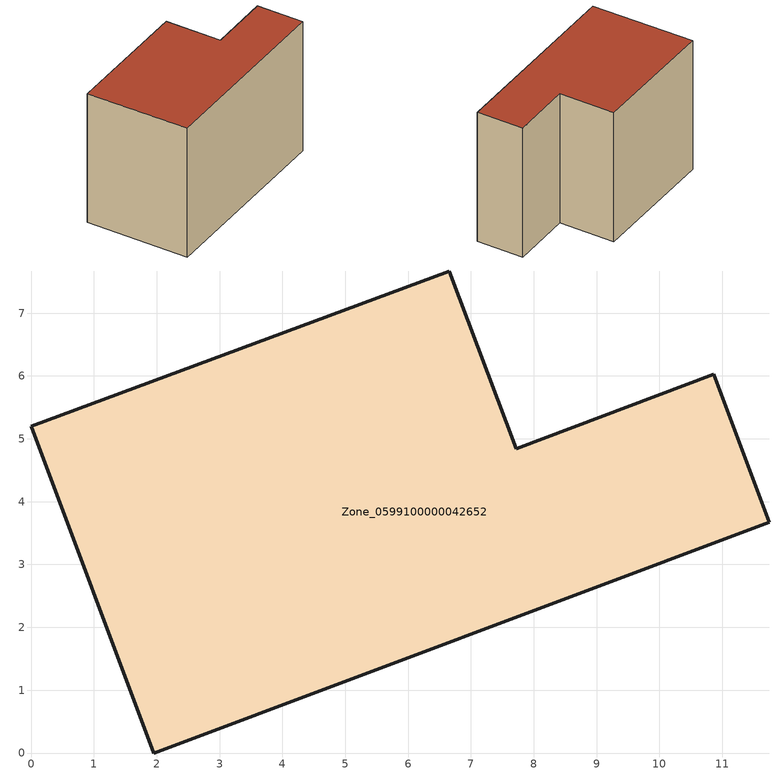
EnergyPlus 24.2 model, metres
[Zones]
Zone_0599100000042652
 floor ground (C_G): 1.95,0 0,5.2 6.66,7.67 7.72,4.84 10.87,6.03 11.75,3.67 z0
 wall outside (C_F): 1.95,0 11.75,3.67 10.87,6.03 7.72,4.84 6.66,7.67 0,5.2 1.95,0 z0:7.39
 roof outside (C_R): 0,5.2 1.95,0 11.75,3.67 10.87,6.03 7.72,4.84 6.66,7.67 z7.39
[BUILDING]
Pand.0599100000042652: North Axis=0; Terrain=City; Loads Convergence Tolerance Value=0.04; Temperature Convergence Tolerance Value=0.4; Solar Distribution=FullExterior; Maximum Number of Warmup Days=25; Minimum Number of Warmup Days=1
[Site:Location]
Rotterdam.The.Hague.AP_ZH_NLD Design_Conditions: Latitude=51.96; Longitude=4.45; Time Zone=1; Elevation=-4.5
[SITE:GROUNDTEMPERATURE:BUILDINGSURFACE]
18, 18, 18, 18, 18, 18, 18, 18, 18, 18, 18, 18
[MATERIAL] Thermal Absorptance=0.9; Solar Absorptance=0.7; Visible Absorptance=0.7
Name | Roughness | Thickness | Conductivity | Density | Specific Heat
G.TI.1946 | MediumSmooth | 0.15 | 1 | 540 | 1210
F.TI.1946 | Rough | 0.3 | 0.857143 | 1920 | 840
R.TI.1946 | MediumRough | 0.2 | 0.1 | 1500 | 1000
[CONSTRUCTION]
C_G: G.TI.1946
C_F: F.TI.1946
C_R: R.TI.1946
[ZONE]
Zone_0599100000042652: Type=1; Multiplier=1; Ceiling Height=Autocalculate; Volume=Autocalculate; Floor Area=autocalculate; Part of Total Floor Area=Yes
[ZONEINFILTRATION:DESIGNFLOWRATE]
Infil_Zone_0599100000042652: Zone or ZoneList or Space or SpaceList=Zone_0599100000042652; Schedule=AlwaysOn; Design Flow Rate Calculation Method=Flow/Area; Flow Rate per Floor Area=0.003; Constant Term Coefficient=1; Temperature Term Coefficient=0; Velocity Term Coefficient=0; Velocity Squared Term Coefficient=0
[HVACTEMPLATE:ZONE:IDEALLOADSAIRSYSTEM]
Zone_0599100000042652: Maximum Heating Supply Air Temperature=50; Minimum Cooling Supply Air Temperature=13; Maximum Heating Supply Air Humidity Ratio=0.0156; Minimum Cooling Supply Air Humidity Ratio=0.0077; Heating Limit=NoLimit; Cooling Limit=NoLimit; Dehumidification Control Type=ConstantSensibleHeatRatio; Cooling Sensible Heat Ratio=0.7; Dehumidification Setpoint=60; Humidification Control Type=None; Humidification Setpoint=30; Outdoor Air Method=None; Outdoor Air Flow Rate per Person=0.00944; Outdoor Air Flow Rate per Zone Floor Area=0; Outdoor Air Flow Rate per Zone=0; Demand Controlled Ventilation Type=None; Outdoor Air Economizer Type=NoEconomizer; Heat Recovery Type=None; Sensible Heat Recovery Effectiveness=0.7; Latent Heat Recovery Effectiveness=0.65
[ZONECONTROL:THERMOSTAT]
ThermostatControl_Zone_0599100000042652: Zone or ZoneList=Zone_0599100000042652; Control Type Schedule=DualSetpointControlType; Control 1=Thermostat_Zone_0599100000042652; Temperature Difference Between Cutout And Setpoint=0
[THERMOSTATSETPOINT:DUALSETPOINT]
Thermostat_Zone_0599100000042652: Heating Setpoint Temperature Schedule=HeatingSetpoint_Zone_0599100000042652; Cooling Setpoint Temperature Schedule=CoolingSetpoint_Zone_0599100000042652
[SCHEDULE:COMPACT]
HeatingSetpoint_Zone_0599100000042652: Through: 12/31, For: AllDays, Until: 24:00, 21
CoolingSetpoint_Zone_0599100000042652: Through: 12/31, For: AllDays, Until: 24:00, 24
DualSetpointControlType: Through: 12/31, For: AllDays, Until: 24:00, 4
AlwaysOn: Through: 12/31, For: AllDays, Until: 24:00, 1
